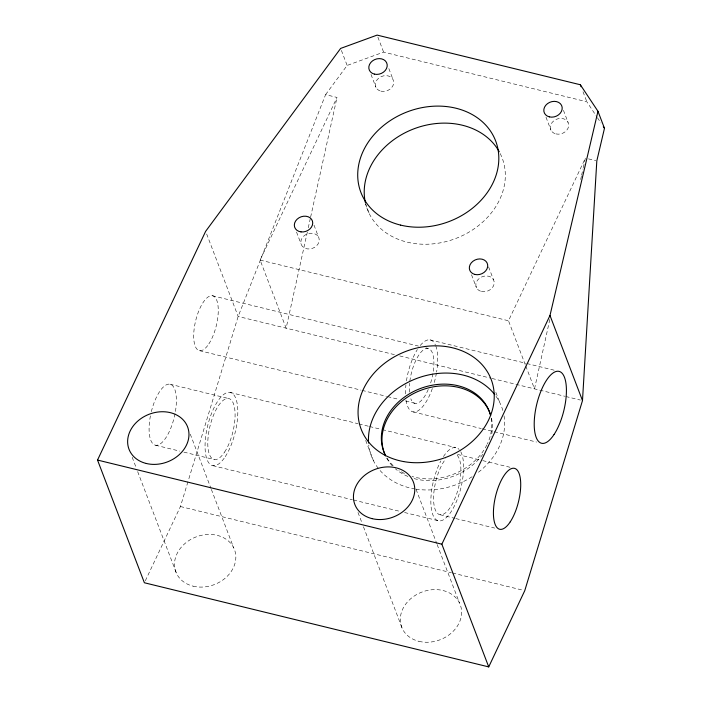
<?xml version="1.0" encoding="UTF-8"?>
<svg xmlns="http://www.w3.org/2000/svg" width="702" height="702" viewBox="0 0 702 702"><rect width="100%" height="100%" fill="white"/><g stroke="black" fill="none" stroke-linecap="round" stroke-linejoin="round"><path stroke-width="0.53" stroke-dasharray="3.51 2.63" d="M307.336 232.037L286.135 328.176L260.126 260.082L337.013 97.438L325.588 94.647L238.153 316.453L188.355 480.414M308.275 227.764L310.398 218.146M310.626 217.076L337.013 97.438M549.815 319.428L534.512 388.864L525.579 365.488M580.677 179.484L581.388 176.281M581.616 175.21L583.029 168.805M583.265 167.734L585.389 158.117L508.502 320.77L525.193 364.47M145.323 580.791L180.432 506.528L188.039 481.458M325.588 94.647L347.139 65.435L383.617 52.123L586.837 101.772L596.832 116.813M588.504 158.88L595.77 160.653M260.126 260.082L508.502 320.77M430.054 339.882L525.789 363.267M526.851 363.531L554.51 370.287M212.416 295.744L418.497 346.086M425.93 347.911L428.053 348.429M394.401 354.624L238.153 316.453L206.423 233.362M399.71 355.923L490.988 378.229M492.049 378.483L564.759 396.253M565.803 396.507L580.405 400.07M199.543 350.675L361.003 390.128M362.065 390.382L386.495 396.358M387.557 396.612L398.183 399.21M405.616 401.026L415.18 403.36M413.18 411.907L481.247 428.545M482.318 428.799L536.565 442.058M230.028 392.418L357.836 423.648M358.897 423.903L368.48 426.246M369.55 426.509L381.265 429.37M382.327 429.633L455.817 447.586M169.884 384.178L228.598 398.525M457.537 454.457L481.686 460.363M482.73 460.617L512.127 467.795M155.581 445.217L179.694 451.114M183.889 452.132L214.285 459.564M440.084 514.733L454.782 518.322M455.826 518.576L494.673 528.071M212.855 465.672L352.378 499.754M353.448 500.017L400.307 511.468M404.571 512.513L438.653 520.84M180.432 506.528L451.439 572.744M452.5 572.999L522.639 590.136M597.42 117.699L600.947 123.008M583.011 91.76L586.837 101.772M563.452 110.337L568.041 122.35M545.998 117.19L550.973 130.212M488.592 266.9L493.559 279.922M471.516 274.763L476.491 287.776M377.878 37.101L383.617 52.123M388.847 68.585L393.05 79.598M495.858 392.357L499.71 402.448M371.007 74.438L375.982 87.452M341.4 50.421L347.139 65.435M365.505 203.791L369.331 213.803M416.067 489.338L436.767 543.532M437.153 544.55L459.415 602.834M313.987 225.105L318.954 238.118A9.407 7.652 -20.9 0 1 307.529 248.92A9.407 7.652 -20.9 0 1 303.615 236.241A9.407 7.652 -20.9 0 1 318.954 238.118M296.525 232.046L301.114 244.068M365.681 440.408L373.385 460.582M357.994 512.46L361.899 522.683M363.46 526.772L402.509 629.027M190.268 434.169L210.969 488.364M211.355 489.382L233.617 547.674M132.195 457.292L136.1 467.514M137.662 471.604L176.711 573.859M409.836 381.239A28.22 10.609 -76.3 0 1 425.561 348.71A28.22 10.609 -76.3 0 1 433.108 372.578M432.932 373.613A28.22 10.609 -76.3 0 1 430.063 384.775M428.255 389.47A28.22 10.609 -76.3 0 1 410.802 398.771M409.459 392.155A28.22 10.609 -76.3 0 1 409.608 383.231M420.252 345.489A37.004 13.917 -76.3 0 1 435.372 344.901M435.793 345.902A37.004 13.917 -76.3 0 1 436.609 371.999M436.425 373.052A37.004 13.917 -76.3 0 1 433.976 383.494M432.353 388.513A37.004 13.917 -76.3 0 1 405.94 399.666M405.51 393.901A37.004 13.917 -76.3 0 1 405.931 384.933M406.458 380.835A37.004 13.917 -76.3 0 1 417.365 349.517M151.334 411.67A31.353 11.794 -76.3 0 1 169.305 384.117A31.353 11.794 -76.3 0 1 175.202 412.732M175.017 413.741A31.353 11.794 -76.3 0 1 156.757 445.27A31.353 11.794 -76.3 0 1 150.456 415.663M460.758 451.746A37.627 14.145 -76.3 0 1 455.563 503.492A37.627 14.145 -76.3 0 1 432.59 514.075A37.627 14.145 -76.3 0 1 440.882 460.898M443.436 456.59A37.627 14.145 -76.3 0 1 459.143 449.464M457.16 455.256A31.353 11.794 -76.3 0 1 454.255 500.114A31.353 11.794 -76.3 0 1 434.275 506.282A31.353 11.794 -76.3 0 1 445.831 458.757M504.045 415.882A69.612 56.651 -20.9 0 1 477.193 473.192M472.095 476.728A69.612 56.651 -20.9 0 1 416.146 489.162M415.084 488.996A69.612 56.651 -20.9 0 1 379.563 469.919M378.273 468.331A69.612 56.651 -20.9 0 1 368.769 445.121M496.042 396.349A69.612 56.651 -20.9 0 1 502.974 410.942M491.198 418.392A56.441 45.928 -20.9 0 1 487.355 443.927M486.916 444.822A56.441 45.928 -20.9 0 1 411.977 476.456M404.449 473.49A56.441 45.928 -20.9 0 1 398.85 470.252M393.155 465.645A56.441 45.928 -20.9 0 1 386.793 457.722M491.453 418.12A56.441 45.928 -20.9 0 1 491.242 436.468M482.809 454.317A56.441 45.928 -20.9 0 1 413.601 478.439M407.888 476.456A56.441 45.928 -20.9 0 1 395.34 468.761M392.348 465.882A56.441 45.928 -20.9 0 1 386.442 457.678M500.21 153.571A72.122 58.687 -20.9 0 1 454.905 238.82A72.122 58.687 -20.9 0 1 365.567 203.492M208.836 343.927A28.22 10.609 -76.3 0 0 214.909 297.148A28.22 10.609 -76.3 0 0 194.2 328.554A28.22 10.609 -76.3 0 0 208.836 343.927M224.614 452.062A31.353 11.794 -76.3 0 0 231.362 400.087A31.353 11.794 -76.3 0 0 208.345 434.977A31.353 11.794 -76.3 0 0 224.614 452.062M225.245 456.669A37.627 14.145 -76.3 0 0 233.345 394.296A37.627 14.145 -76.3 0 0 205.73 436.161A37.627 14.145 -76.3 0 0 225.245 456.669M193.155 586.179A31.353 25.518 -20.9 0 0 235.618 554.027A31.353 25.518 -20.9 0 0 186.732 542.084A31.353 25.518 -20.9 0 0 193.155 586.179M418.945 641.347A31.353 25.518 -20.9 0 0 461.407 609.196A31.353 25.518 -20.9 0 0 412.522 597.253A31.353 25.518 -20.9 0 0 418.945 641.347M380.914 91.155A9.407 7.652 -20.9 0 0 393.647 81.502A9.407 7.652 -20.9 0 0 378.983 77.922A9.407 7.652 -20.9 0 0 380.914 91.155M555.905 133.906A9.407 7.652 -20.9 0 0 568.646 124.263A9.407 7.652 -20.9 0 0 553.975 120.674A9.407 7.652 -20.9 0 0 555.905 133.906M481.423 291.47A9.407 7.652 -20.9 0 0 494.164 281.827A9.407 7.652 -20.9 0 0 479.492 278.246A9.407 7.652 -20.9 0 0 481.423 291.47"/><path stroke-width="1.05" d="M582.493 400.588L596.814 160.907L604.475 128.308L597.972 111.293L580.335 84.749L377.114 35.1L340.637 48.42L205.642 231.335L97.525 460.064L144.384 582.765L488.724 666.9L524.763 590.654L582.493 400.588L549.982 315.47L597.972 111.293M488.724 666.9L441.865 544.199L549.982 315.47M97.525 460.064L441.865 544.199M603.299 126.544L604.475 128.308M580.335 84.749L581.098 86.75M368.576 443.076A69.612 56.651 -20.9 0 1 416.251 378.624A69.612 56.651 -20.9 0 1 494.822 394.7M385.337 455.08A56.441 45.928 -20.9 0 1 420.454 388.496A56.441 45.928 -20.9 0 1 490.566 415.452M385.547 455.888A56.441 45.928 -20.9 0 1 420.533 390.417A56.441 45.928 -20.9 0 1 490.672 415.224M365.321 202.422A72.122 58.687 -20.9 0 1 414.101 128.756A72.122 58.687 -20.9 0 1 499.262 151.772M554.062 434.503A37.004 13.917 -76.3 0 0 562.03 373.174A37.004 13.917 -76.3 0 0 534.871 414.338A37.004 13.917 -76.3 0 0 554.062 434.503M510.24 521.849A31.353 11.794 -76.3 0 0 516.997 469.875A31.353 11.794 -76.3 0 0 493.98 504.764A31.353 11.794 -76.3 0 0 510.24 521.849M146.288 463.478A31.353 25.518 -20.9 0 0 188.75 431.326A31.353 25.518 -20.9 0 0 139.865 419.384A31.353 25.518 -20.9 0 0 146.288 463.478M372.086 518.638A31.353 25.518 -20.9 0 0 414.549 486.495A31.353 25.518 -20.9 0 0 365.663 474.552A31.353 25.518 -20.9 0 0 372.086 518.638M403.632 461.574A69.612 56.651 -20.9 0 0 493.058 385.661A69.612 56.651 -20.9 0 0 381.748 365.593A69.612 56.651 -20.9 0 0 403.632 461.574M474.921 274.447A9.407 7.652 -20.9 0 0 487.662 264.803A9.407 7.652 -20.9 0 0 472.99 261.223A9.407 7.652 -20.9 0 0 474.921 274.447M549.403 116.883A9.407 7.652 -20.9 0 0 562.144 107.239A9.407 7.652 -20.9 0 0 547.472 103.659A9.407 7.652 -20.9 0 0 549.403 116.883M374.412 74.131A9.407 7.652 -20.9 0 0 387.153 64.479A9.407 7.652 -20.9 0 0 372.481 60.898A9.407 7.652 -20.9 0 0 374.412 74.131M301.035 231.897A9.407 7.652 -20.9 0 0 312.451 221.095A9.407 7.652 -20.9 0 0 297.113 219.217A9.407 7.652 -20.9 0 0 301.035 231.897M400.64 225.114A72.122 58.687 -20.9 0 0 498.306 151.176A72.122 58.687 -20.9 0 0 385.863 123.701A72.122 58.687 -20.9 0 0 400.64 225.114"/></g></svg>
